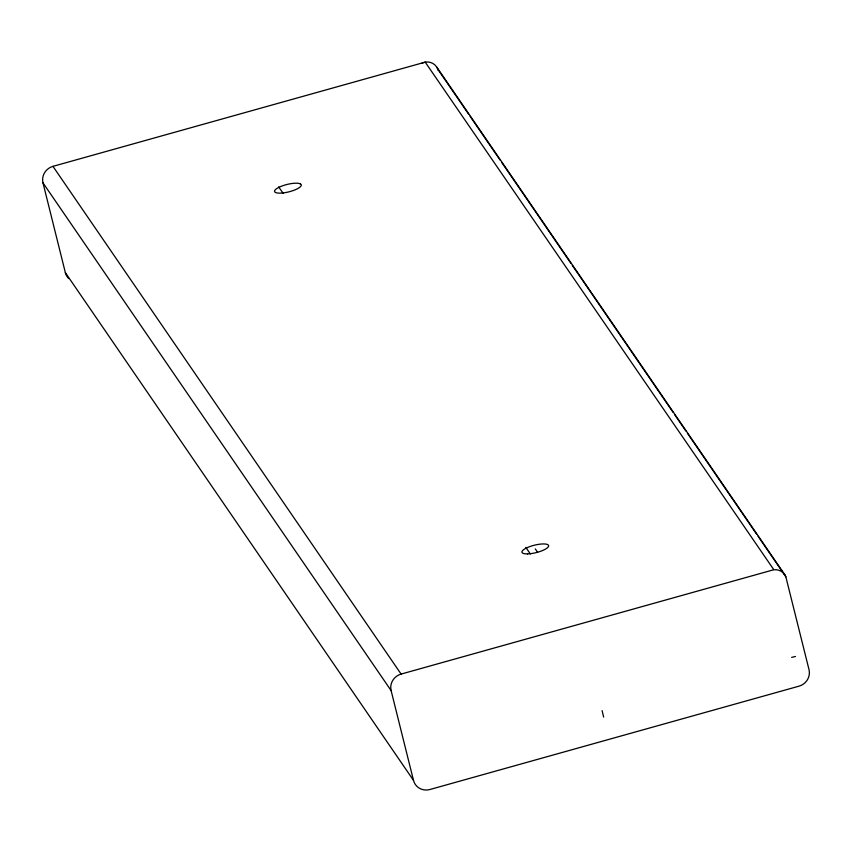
<?xml version="1.0" encoding="UTF-8"?>
<svg xmlns="http://www.w3.org/2000/svg" width="852" height="852" viewBox="0 0 852 852"><rect width="100%" height="100%" fill="white"/><g stroke="black" fill="none" stroke-linecap="round" stroke-linejoin="round"><path stroke-width="1.28" d="M422.113 62.995L425.712 62.036A12.162 11.619 -34.4 0 1 437.587 68.65L438.184 70.354M52.962 166.353L425.201 62.132L773.85 569.764A12.162 11.619 -34.4 0 1 785.725 576.378L809.017 669.64A13.76 13.153 -34.4 0 1 799.038 686.158L429.887 789.516A13.76 13.153 -34.4 0 1 413.497 780.379L65.359 272.651L42.983 182.871A13.76 13.153 -34.4 0 1 52.962 166.353L401.1 674.081A13.76 13.153 -34.4 0 0 391.111 690.599L413.497 780.379M401.1 674.081L773.339 569.86M791.646 657.393L795.47 656.477M436.725 67.074L784.862 574.802M437.747 69.129L468.579 114.093M470.08 116.287L500.156 160.144M501.668 162.338L570.84 263.225M572.342 265.419L673.101 412.368M674.603 414.562L685.881 431.005M687.383 433.199L756.565 534.087M758.067 536.281L785.885 576.857M535.29 548.912L537.58 552.256M278.647 186.886L283.226 193.447M525.854 547.399L530.349 553.981M42.983 182.871L391.111 690.599M602.098 710.621L603.642 717.064M68.724 278.572A13.76 13.153 -34.4 0 1 65.359 272.651M300.351 183.862L298.647 183.361A13.76 3.813 -14 0 0 276.133 189.006A13.76 3.813 -14 0 0 287.177 192.254A13.76 3.813 -14 0 0 300.351 183.862M527.59 553.885A13.76 3.813 -14 0 0 548.613 546.207A13.76 3.813 -14 0 0 529.667 546.643A13.76 3.813 -14 0 0 527.59 553.885"/></g></svg>
